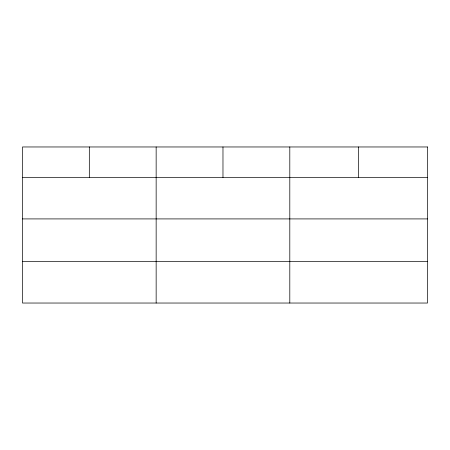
<?xml version="1.0" encoding="UTF-8"?>
<svg xmlns="http://www.w3.org/2000/svg" width="450" height="450" viewBox="0 0 450 450"><rect width="100%" height="100%" fill="white"/><g stroke="black" fill="none" stroke-linecap="round" stroke-linejoin="round"><path stroke-width="0.67" d="M22.5 177.474L427.5 177.474M22.5 218.914L427.5 218.914M22.5 261.602L427.5 261.602M358.65 146.964L358.65 177.474M289.8 146.964L289.8 303.036M222.975 146.964L222.975 177.474M156.15 146.964L156.15 303.036M89.325 146.964L89.325 177.474M427.5 146.964L22.5 146.964L22.5 303.036L427.5 303.036L427.5 146.964"/></g></svg>
